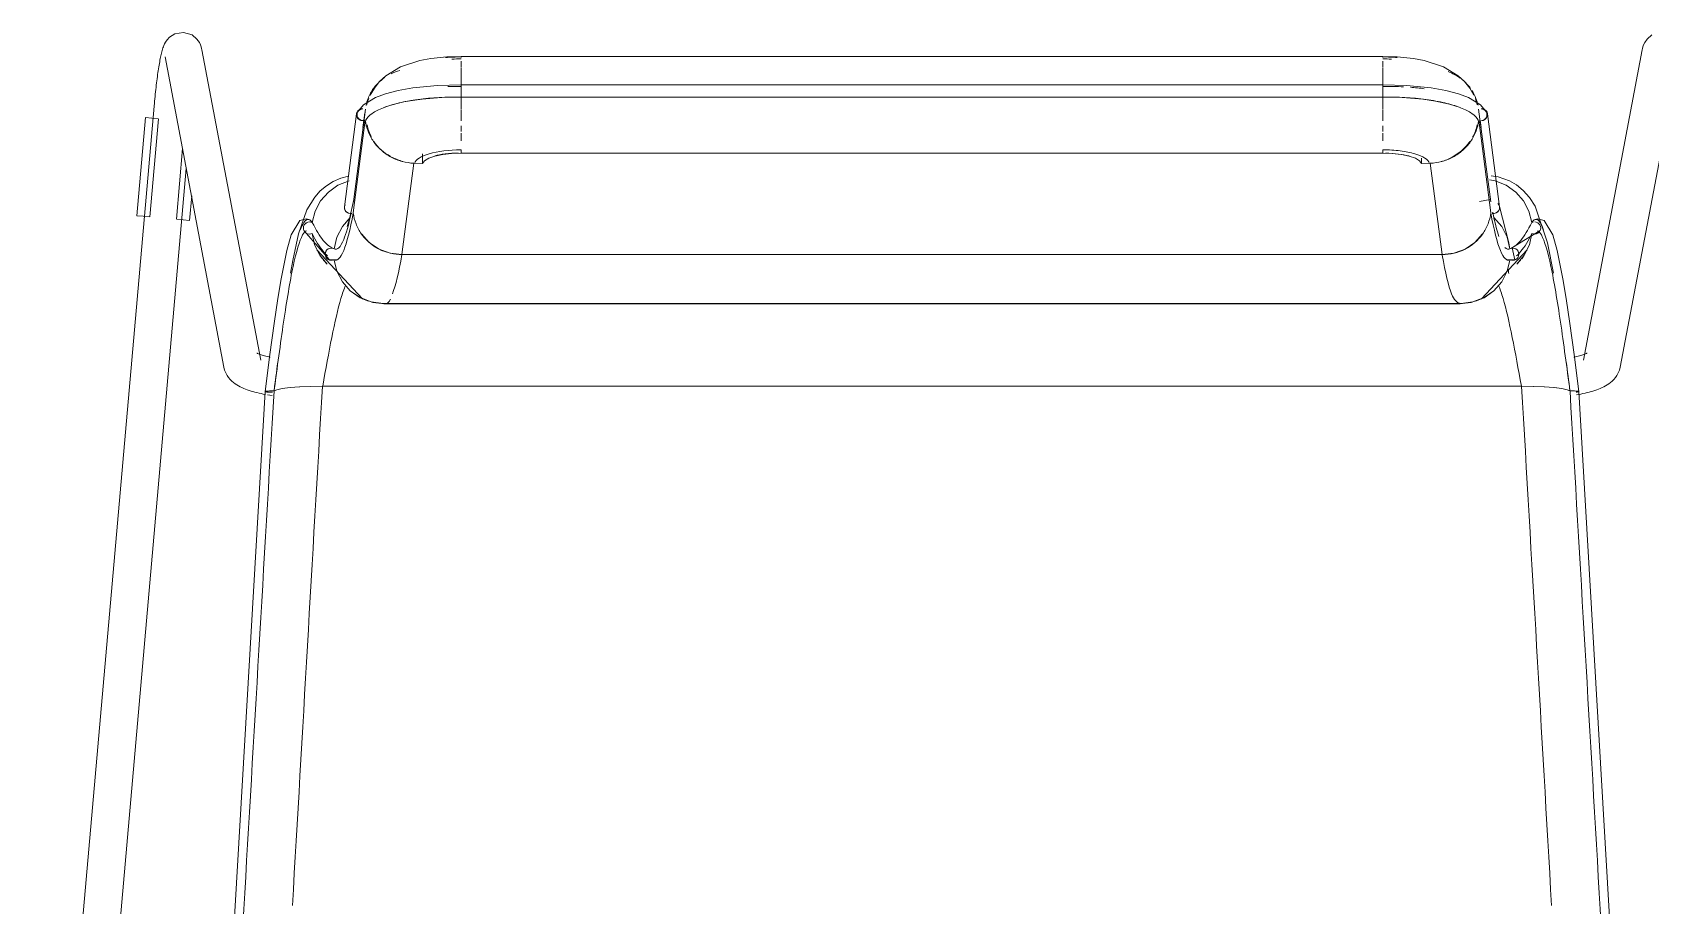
# Model space of a CAD drawing. Header units: millimetres. Extents: x 79795 to 317870, y -36033 to 97293.
# Drawn here: x 166807 to 167324, y 32333 to 32612 of the extents above; entities that cross this region are included whole.
import ezdxf

# ---------------------------------------------------------------- set-up
doc = ezdxf.new("R2010")
doc.units = ezdxf.units.MM
doc.header["$MEASUREMENT"] = 0
doc.layers.add('I-FURN', color=8, linetype='CONTINUOUS', lineweight=9)

msp = doc.modelspace()

# ---------------------------------------------------------------- linework, layer by layer
at = {"layer": 'I-FURN'}
for p, q in [((166848.95, 32608.2), (166848.78, 32607.77)), ((166849.16, 32608.68), (166848.95, 32608.2)), ((166849.47, 32609.24), (166849.16, 32608.68)), ((166849.95, 32609.94), (166849.47, 32609.24)), ((166850.8, 32610.85), (166849.95, 32609.94)), ((166852.45, 32611.89), (166850.8, 32610.85)), ((166855.22, 32612.37), (166852.45, 32611.89)), ((166857.97, 32611.54), (166855.22, 32612.37)), ((166857.97, 32611.54), (166859.54, 32610.22)), ((166859.54, 32610.22), (166860.29, 32609.13)), ((166860.29, 32609.13), (166860.67, 32608.33)), ((166860.67, 32608.33), (166860.88, 32607.71)), ((167322.2, 32608.33), (167321.99, 32607.71)), ((167322.58, 32609.13), (167322.2, 32608.33)), ((167323.33, 32610.22), (167322.58, 32609.13)), ((167324.9, 32611.54), (167323.33, 32610.22)), ((166847.61, 32602.94), (166847.51, 32602.41)), ((166847.7, 32603.46), (166847.61, 32602.94)), ((166847.79, 32603.95), (166847.7, 32603.46)), ((166847.89, 32604.43), (166847.79, 32603.95)), ((166847.99, 32604.89), (166847.89, 32604.43)), ((166848.09, 32605.33), (166847.99, 32604.89)), ((166848.19, 32605.76), (166848.09, 32605.33)), ((166848.29, 32606.18), (166848.19, 32605.76)), ((166848.4, 32606.58), (166848.29, 32606.18)), ((166848.51, 32606.97), (166848.4, 32606.58)), ((166848.64, 32607.37), (166848.51, 32606.97)), ((166848.78, 32607.77), (166848.64, 32607.37)), ((166849.31, 32604.55), (166868.13, 32505.25)), ((166860.88, 32607.71), (166861.02, 32607.2)), ((166861.02, 32607.2), (166861.1, 32606.78)), ((166879.92, 32507.49), (166861.1, 32606.78)), ((166924.63, 32601.32), (166930.78, 32603.34)), ((166930.78, 32603.34), (166934.28, 32603.99)), ((166934.28, 32603.99), (166939.49, 32604.51)), ((166939.49, 32604.51), (166944.01, 32604.59)), ((166944.01, 32604.59), (166944.01, 32604.42)), ((167238.86, 32604.59), (166944.01, 32604.59)), ((166944.01, 32604.29), (166944.01, 32604.58)), ((166944.01, 32601.35), (166944.01, 32603.1)), ((167243.38, 32604.51), (167238.86, 32604.59)), ((167238.86, 32604.42), (167238.86, 32604.59)), ((167238.86, 32604.58), (167238.86, 32604.29)), ((167238.86, 32603.1), (167238.86, 32601.35)), ((167248.59, 32603.99), (167243.38, 32604.51)), ((167252.09, 32603.34), (167248.59, 32603.99)), ((167258.24, 32601.32), (167252.09, 32603.34)), ((167321.77, 32606.78), (167302.95, 32507.49)), ((167314.74, 32505.25), (167333.56, 32604.55)), ((167321.86, 32607.2), (167321.77, 32606.78)), ((167321.99, 32607.71), (167321.86, 32607.2)), ((166846.87, 32598.2), (166846.79, 32597.54)), ((166846.96, 32598.85), (166846.87, 32598.2)), ((166847.05, 32599.48), (166846.96, 32598.85)), ((166847.14, 32600.1), (166847.05, 32599.48)), ((166847.23, 32600.71), (166847.14, 32600.1)), ((166847.33, 32601.29), (166847.23, 32600.71)), ((166847.42, 32601.86), (166847.33, 32601.29)), ((166847.51, 32602.41), (166847.42, 32601.86)), ((166917.94, 32596.62), (166919.92, 32598.45)), ((166919.92, 32598.45), (166924.63, 32601.32)), ((166944.01, 32598.49), (166944.01, 32601.07)), ((166944.01, 32598.34), (166944.01, 32595.31)), ((166944.01, 32595.31), (166944.01, 32598.33)), ((167238.86, 32601.07), (167238.86, 32598.49)), ((167238.86, 32595.31), (167238.86, 32598.34)), ((167238.86, 32598.33), (167238.86, 32595.31)), ((167262.95, 32598.45), (167258.24, 32601.32)), ((167264.93, 32596.62), (167262.95, 32598.45)), ((166846.21, 32592.59), (166846.13, 32591.85)), ((166846.29, 32593.32), (166846.21, 32592.59)), ((166846.37, 32594.05), (166846.29, 32593.32)), ((166846.45, 32594.77), (166846.37, 32594.05)), ((166846.53, 32595.47), (166846.45, 32594.77)), ((166846.61, 32596.17), (166846.53, 32595.47)), ((166846.7, 32596.86), (166846.61, 32596.17)), ((166846.79, 32597.54), (166846.7, 32596.86)), ((166914.94, 32592.28), (166916.27, 32594.55)), ((166916.27, 32594.55), (166917.94, 32596.62)), ((166916.64, 32591.47), (166919.8, 32592.66)), ((166919.8, 32592.66), (166923.85, 32593.74)), ((166923.85, 32593.74), (166928.56, 32594.61)), ((166928.56, 32594.61), (166936.45, 32595.41)), ((166936.45, 32595.41), (166944.01, 32595.56)), ((166944.01, 32595.56), (166944.01, 32595.49)), ((167238.86, 32595.56), (166944.01, 32595.56)), ((166944.01, 32591.6), (166944.01, 32595.56)), ((166944.01, 32595.49), (166944.01, 32595.29)), ((166944.01, 32595.29), (166944.01, 32594.98)), ((166944.01, 32594.98), (166944.01, 32594.59)), ((166944.01, 32594.59), (166944.01, 32594.14)), ((166944.01, 32594.14), (166944.01, 32593.65)), ((166944.01, 32593.65), (166944.01, 32593.15)), ((166944.01, 32593.15), (166944.01, 32592.68)), ((166944.01, 32592.68), (166944.01, 32592.26)), ((167246.42, 32595.41), (167238.86, 32595.56)), ((167238.86, 32595.49), (167238.86, 32595.56)), ((167238.86, 32595.56), (167238.86, 32591.7)), ((167238.86, 32595.29), (167238.86, 32595.49)), ((167238.86, 32594.98), (167238.86, 32595.29)), ((167238.86, 32594.59), (167238.86, 32594.98)), ((167238.86, 32594.14), (167238.86, 32594.59)), ((167238.86, 32593.65), (167238.86, 32594.14)), ((167238.86, 32593.15), (167238.86, 32593.65)), ((167238.86, 32592.68), (167238.86, 32593.15)), ((167238.86, 32592.26), (167238.86, 32592.68)), ((167254.31, 32594.61), (167246.42, 32595.41)), ((167259.02, 32593.74), (167254.31, 32594.61)), ((167263.07, 32592.66), (167259.02, 32593.74)), ((167266.23, 32591.47), (167263.07, 32592.66)), ((167266.6, 32594.55), (167264.93, 32596.62)), ((167267.93, 32592.28), (167266.6, 32594.55)), ((166845.83, 32588.7), (166806.89, 32145.37)), ((166845.85, 32588.85), (166845.83, 32588.7)), ((166845.91, 32589.61), (166845.85, 32588.85)), ((166845.99, 32590.36), (166845.91, 32589.61)), ((166846.06, 32591.1), (166845.99, 32590.36)), ((166846.13, 32591.85), (166846.06, 32591.1)), ((166909.55, 32558.15), (166913.4, 32587.84)), ((166910.91, 32586.78), (166912.81, 32589.17)), ((166912.81, 32589.17), (166916.64, 32591.47)), ((166919.85, 32588.52), (166919.34, 32588.33)), ((166922.68, 32589.4), (166919.85, 32588.52)), ((166926.17, 32590.2), (166922.68, 32589.4)), ((166931.61, 32591.03), (166926.17, 32590.2)), ((166937.6, 32591.51), (166931.61, 32591.03)), ((166944.01, 32591.59), (166937.6, 32591.51)), ((166944.01, 32592.26), (166944.01, 32591.93)), ((166944.01, 32591.93), (166944.01, 32591.7)), ((166944.01, 32591.7), (166944.01, 32591.6)), ((166944.01, 32591.62), (166944.01, 32587.81)), ((166944.01, 32587.81), (166944.01, 32591.62)), ((166944.01, 32591.59), (167238.86, 32591.59)), ((166944.01, 32584.06), (166944.01, 32587.62)), ((167238.86, 32591.93), (167238.86, 32592.26)), ((167238.86, 32591.7), (167238.86, 32591.93)), ((167238.86, 32587.81), (167238.86, 32591.62)), ((167238.86, 32591.62), (167238.86, 32587.81)), ((167245.09, 32591.52), (167238.86, 32591.59)), ((167238.86, 32587.62), (167238.86, 32584.06)), ((167251.65, 32590.98), (167245.09, 32591.52)), ((167255.66, 32590.39), (167251.65, 32590.98)), ((167260.1, 32589.42), (167255.66, 32590.39)), ((167263.53, 32588.33), (167260.1, 32589.42)), ((167270.06, 32589.17), (167266.23, 32591.47)), ((167269.47, 32587.84), (167273.32, 32558.15)), ((167271.96, 32586.78), (167270.06, 32589.17)), ((166840.26, 32553.68), (166843.02, 32585.09)), ((166843.02, 32585.09), (166845.06, 32584.91)), ((166844.49, 32553.31), (166847.25, 32584.72)), ((166845.06, 32584.91), (166847.13, 32584.73)), ((166906.7, 32556.51), (166910.56, 32586.29)), ((166909.53, 32554.6), (166913.37, 32584.3)), ((166912.63, 32581.88), (166913.24, 32586.65)), ((166944.01, 32580.59), (166944.01, 32582.43)), ((167238.86, 32582.43), (167238.86, 32580.59)), ((167273.34, 32554.6), (167269.5, 32584.3)), ((167270.25, 32581.87), (167269.93, 32584.31)), ((167272.31, 32586.29), (167276.17, 32556.51)), ((166944.01, 32577.6), (166944.01, 32580.07)), ((167238.86, 32580.07), (167238.86, 32577.6)), ((166854.92, 32575.17), (166852.94, 32552.56)), ((166931.66, 32573.44), (166931.66, 32570.44)), ((166932.29, 32571.3), (166933.65, 32572.09)), ((166933.65, 32572.09), (166935.63, 32572.76)), ((166935.63, 32572.76), (166938.12, 32573.27)), ((166938.12, 32573.27), (166940.97, 32573.58)), ((166940.97, 32573.58), (166944.01, 32573.69)), ((167238.86, 32573.75), (166944.01, 32573.75)), ((166944.01, 32573.69), (167238.86, 32573.69)), ((167238.86, 32573.69), (167241.9, 32573.58)), ((167241.9, 32573.58), (167244.75, 32573.27)), ((167244.75, 32573.27), (167247.24, 32572.76)), ((167247.24, 32572.76), (167249.22, 32572.09)), ((167249.22, 32572.09), (167250.58, 32571.3)), ((167251.22, 32570.44), (167251.22, 32572.1)), ((166818.84, 32144.32), (166856.13, 32568.83)), ((166925.08, 32541.23), (166928.94, 32570.5)), ((166928.94, 32570.5), (166931.66, 32570.44)), ((166931.66, 32570.44), (166932.29, 32571.3)), ((167250.58, 32571.3), (167251.22, 32570.44)), ((167251.22, 32570.44), (167253.93, 32570.5)), ((167253.93, 32570.5), (167257.79, 32541.23)), ((166898.97, 32561.61), (166897.23, 32559.65)), ((166900.94, 32563.3), (166898.97, 32561.61)), ((166903.14, 32564.67), (166900.94, 32563.3)), ((166904.64, 32563.44), (166901.56, 32561.27)), ((166905.51, 32565.7), (166903.14, 32564.67)), ((166908.16, 32564.85), (166904.64, 32563.44)), ((166908.01, 32566.36), (166905.51, 32565.7)), ((167272.97, 32565.21), (167274.71, 32564.84)), ((167274.71, 32564.85), (167272.97, 32565.21)), ((167275.7, 32566.18), (167273.44, 32566.48)), ((167278.23, 32563.44), (167274.71, 32564.85)), ((167279.31, 32564.89), (167275.7, 32566.18)), ((167281.31, 32561.27), (167278.23, 32563.44)), ((167281.58, 32563.55), (167279.31, 32564.89)), ((167283.74, 32561.77), (167281.58, 32563.55)), ((167285.74, 32559.52), (167283.74, 32561.77)), ((166857.17, 32552.19), (166857.86, 32560.09)), ((166897.23, 32559.65), (166894.72, 32555.54)), ((166899.08, 32558.44), (166897.34, 32555.12)), ((166901.56, 32561.27), (166899.08, 32558.44)), ((166906.75, 32556.74), (166906.69, 32556.28)), ((166906.94, 32557.19), (166906.75, 32556.74)), ((166908.3, 32552.64), (166909.68, 32558.93)), ((167273.19, 32558.93), (167269.7, 32558.24)), ((167275.93, 32557.19), (167275.64, 32557.57)), ((167276.12, 32556.74), (167275.93, 32557.19)), ((167276.18, 32556.28), (167276.12, 32556.74)), ((167276.15, 32556.59), (167279.12, 32544.97)), ((167283.79, 32558.44), (167281.31, 32561.27)), ((167285.53, 32555.12), (167283.79, 32558.44)), ((167287.55, 32556.7), (167285.74, 32559.52)), ((167291.54, 32544.98), (167287.55, 32556.7)), ((166842.3, 32553.5), (166840.26, 32553.68)), ((166844.37, 32553.32), (166842.3, 32553.5)), ((166855.13, 32552.37), (166853.06, 32552.55)), ((166857.17, 32552.19), (166855.13, 32552.37)), ((166889.65, 32547.54), (166892.43, 32552.18)), ((166894.72, 32555.54), (166892.05, 32547.91)), ((166892.43, 32552.18), (166894.61, 32552.71)), ((166894.13, 32551.12), (166894.52, 32551.43)), ((166894.51, 32551.43), (166894.13, 32551.13)), ((166894.97, 32551.63), (166894.51, 32551.43)), ((166894.52, 32551.43), (166894.97, 32551.62)), ((166894.61, 32552.71), (166895.53, 32552.42)), ((166894.97, 32551.62), (166895.46, 32551.7)), ((166895.46, 32551.7), (166894.97, 32551.63)), ((166895.46, 32551.7), (166895.96, 32551.66)), ((166895.96, 32551.66), (166895.46, 32551.7)), ((166895.96, 32551.66), (166896.43, 32551.49)), ((166896.43, 32551.49), (166895.96, 32551.66)), ((166897.34, 32555.12), (166896.43, 32551.49)), ((166908.55, 32553.11), (166906.04, 32550.23)), ((166906.69, 32556.28), (166906.75, 32555.81)), ((166906.75, 32555.81), (166906.94, 32555.37)), ((166906.94, 32555.37), (166907.24, 32554.98)), ((166907.24, 32554.98), (166907.62, 32554.68)), ((166907.54, 32550.2), (166908.3, 32552.64)), ((166907.62, 32554.68), (166908.07, 32554.49)), ((166908.07, 32554.49), (166908.56, 32554.41)), ((166908.56, 32554.41), (166909.06, 32554.45)), ((167273.81, 32554.45), (167274.31, 32554.41)), ((167274.31, 32554.41), (167274.8, 32554.49)), ((167276.83, 32550.23), (167274.33, 32553.11)), ((167274.8, 32554.49), (167275.25, 32554.68)), ((167275.25, 32554.68), (167275.63, 32554.98)), ((167275.63, 32554.98), (167275.93, 32555.37)), ((167275.93, 32555.37), (167276.12, 32555.81)), ((167276.12, 32555.81), (167276.18, 32556.28)), ((167286.44, 32551.49), (167285.53, 32555.12)), ((167286.44, 32551.49), (167286.91, 32551.66)), ((167286.91, 32551.66), (167286.44, 32551.49)), ((167288.26, 32552.71), (167287.34, 32552.42)), ((167287.41, 32551.7), (167287.9, 32551.62)), ((167287.9, 32551.63), (167287.41, 32551.7)), ((167288.36, 32551.43), (167287.9, 32551.63)), ((167287.9, 32551.62), (167288.35, 32551.43)), ((167290.45, 32552.18), (167288.26, 32552.71)), ((167288.35, 32551.43), (167288.74, 32551.12)), ((167288.74, 32551.13), (167288.36, 32551.43)), ((167293.22, 32547.54), (167290.45, 32552.18)), ((166888.25, 32542.55), (166889.65, 32547.54)), ((166892.05, 32547.91), (166890.16, 32539.39)), ((166893.56, 32549.79), (166893.63, 32550.28)), ((166893.63, 32550.28), (166893.56, 32549.79)), ((166893.62, 32549.31), (166893.56, 32549.79)), ((166893.56, 32549.79), (166893.62, 32549.3)), ((166893.8, 32548.85), (166893.62, 32549.31)), ((166893.62, 32549.3), (166893.8, 32548.84)), ((166893.63, 32550.28), (166893.83, 32550.73)), ((166893.83, 32550.73), (166893.63, 32550.28)), ((166893.76, 32548.94), (166901.88, 32539.52)), ((166893.91, 32548.66), (166893.78, 32548.88)), ((166894.09, 32548.44), (166893.8, 32548.85)), ((166893.8, 32548.84), (166894.09, 32548.44)), ((166894.13, 32551.13), (166893.83, 32550.73)), ((166893.83, 32550.73), (166894.13, 32551.12)), ((166894.47, 32548.13), (166894.09, 32548.44)), ((166894.09, 32548.44), (166894.47, 32548.12)), ((166894.92, 32547.92), (166894.47, 32548.13)), ((166894.47, 32548.12), (166894.92, 32547.92)), ((166895.41, 32547.83), (166894.92, 32547.92)), ((166894.92, 32547.92), (166895.41, 32547.83)), ((166895.91, 32547.86), (166895.41, 32547.83)), ((166895.41, 32547.83), (166895.91, 32547.86)), ((166896.38, 32548.01), (166895.91, 32547.86)), ((166895.91, 32547.86), (166896.38, 32548.01)), ((166897.17, 32544.4), (166896.38, 32548.01)), ((166896.38, 32548.01), (166897.16, 32544.39)), ((166904.28, 32546.84), (166903.39, 32543.13)), ((166906.04, 32550.23), (166904.28, 32546.84)), ((166912.16, 32547.84), (166914.65, 32545.1)), ((167268.22, 32545.1), (167270.71, 32547.84)), ((167278.59, 32546.84), (167276.83, 32550.23)), ((167279.48, 32543.13), (167278.59, 32546.84)), ((167289.11, 32548.94), (167279.73, 32543.23)), ((167286.49, 32548.01), (167285.7, 32544.4)), ((167285.71, 32544.39), (167286.49, 32548.01)), ((167286.96, 32547.86), (167286.49, 32548.01)), ((167286.49, 32548.01), (167286.96, 32547.86)), ((167287.46, 32547.83), (167286.96, 32547.86)), ((167286.96, 32547.86), (167287.46, 32547.83)), ((167287.95, 32547.92), (167287.46, 32547.83)), ((167287.46, 32547.83), (167287.95, 32547.92)), ((167288.4, 32548.13), (167287.95, 32547.92)), ((167287.95, 32547.92), (167288.4, 32548.12)), ((167288.78, 32548.44), (167288.4, 32548.13)), ((167288.4, 32548.12), (167288.78, 32548.44)), ((167289.05, 32550.73), (167288.74, 32551.13)), ((167288.74, 32551.12), (167289.04, 32550.73)), ((167289.07, 32548.85), (167288.78, 32548.44)), ((167288.78, 32548.44), (167289.07, 32548.84)), ((167289.04, 32550.73), (167289.24, 32550.28)), ((167289.24, 32550.28), (167289.05, 32550.73)), ((167289.25, 32549.31), (167289.07, 32548.85)), ((167289.07, 32548.84), (167289.25, 32549.3)), ((167289.24, 32550.28), (167289.31, 32549.79)), ((167289.31, 32549.79), (167289.24, 32550.28)), ((167289.31, 32549.79), (167289.25, 32549.31)), ((167289.25, 32549.3), (167289.31, 32549.79)), ((167294.62, 32542.55), (167293.22, 32547.54)), ((166886.45, 32533.53), (166888.25, 32542.55)), ((166897.16, 32544.39), (166898.81, 32541.07)), ((166898.82, 32541.07), (166897.17, 32544.4)), ((166897.87, 32542.74), (166912.47, 32527.05)), ((166898.81, 32541.07), (166899.63, 32539.93)), ((166901.21, 32538.23), (166898.82, 32541.07)), ((166900.55, 32541.37), (166900.62, 32541.86)), ((166900.62, 32541.86), (166900.55, 32541.37)), ((166900.62, 32540.88), (166900.55, 32541.37)), ((166900.55, 32541.37), (166900.62, 32540.88)), ((166900.62, 32541.86), (166900.81, 32542.32)), ((166900.8, 32542.32), (166900.62, 32541.86)), ((166900.81, 32540.42), (166900.62, 32540.88)), ((166900.62, 32540.88), (166900.8, 32540.42)), ((166901.1, 32542.73), (166900.8, 32542.32)), ((166900.81, 32542.32), (166901.1, 32542.73)), ((166901.1, 32542.73), (166901.48, 32543.04)), ((166901.48, 32543.04), (166901.1, 32542.73)), ((166901.48, 32543.04), (166901.94, 32543.24)), ((166901.93, 32543.24), (166901.48, 32543.04)), ((166902.42, 32543.33), (166901.93, 32543.24)), ((166901.94, 32543.24), (166902.43, 32543.32)), ((166902.92, 32543.29), (166902.42, 32543.33)), ((166902.43, 32543.32), (166902.92, 32543.28)), ((166902.71, 32543.41), (166903.15, 32543.23)), ((166903.39, 32543.13), (166902.92, 32543.29)), ((166902.92, 32543.28), (166903.39, 32543.12)), ((166914.65, 32545.1), (166917.76, 32543.02)), ((166917.76, 32543.02), (166921.31, 32541.7)), ((166921.45, 32541.67), (166925.08, 32541.23)), ((167257.79, 32541.23), (166925.08, 32541.23)), ((166925.08, 32541.23), (167257.79, 32541.23)), ((167257.79, 32541.23), (167261.56, 32541.7)), ((167261.56, 32541.7), (167265.11, 32543.02)), ((167265.11, 32543.02), (167268.22, 32545.1)), ((167285, 32542.74), (167270.4, 32527.05)), ((167279.12, 32544.97), (167279.45, 32543.11)), ((167279.95, 32543.29), (167279.48, 32543.13)), ((167279.48, 32543.12), (167279.95, 32543.28)), ((167280.45, 32543.33), (167279.95, 32543.29)), ((167279.95, 32543.28), (167280.44, 32543.32)), ((167280.99, 32539.52), (167280.16, 32543.41)), ((167280.44, 32543.32), (167280.93, 32543.24)), ((167280.94, 32543.24), (167280.45, 32543.33)), ((167280.93, 32543.24), (167281.39, 32543.04)), ((167281.39, 32543.04), (167280.94, 32543.24)), ((167281.39, 32543.04), (167281.77, 32542.73)), ((167281.77, 32542.73), (167281.39, 32543.04)), ((167284.05, 32541.07), (167281.66, 32538.23)), ((167281.77, 32542.73), (167282.06, 32542.32)), ((167282.07, 32542.32), (167281.77, 32542.73)), ((167282.06, 32542.32), (167282.25, 32541.86)), ((167282.25, 32540.88), (167282.06, 32540.42)), ((167282.25, 32541.86), (167282.07, 32542.32)), ((167282.07, 32540.42), (167282.25, 32540.88)), ((167282.25, 32541.86), (167282.32, 32541.37)), ((167282.32, 32541.37), (167282.25, 32541.86)), ((167282.32, 32541.37), (167282.25, 32540.88)), ((167282.25, 32540.88), (167282.32, 32541.37)), ((167283.24, 32539.93), (167284.07, 32541.07)), ((167285.7, 32544.4), (167284.05, 32541.07)), ((167284.07, 32541.07), (167285.71, 32544.39)), ((167293.44, 32535.32), (167291.54, 32544.98)), ((167296.42, 32533.53), (167294.62, 32542.55)), ((166890.16, 32539.39), (166889.43, 32535.32)), ((166900.03, 32539.45), (166901.21, 32538.23)), ((166900.8, 32540.42), (166901.1, 32540.02)), ((166901.1, 32540.02), (166900.81, 32540.42)), ((166901.48, 32539.7), (166901.1, 32540.02)), ((166901.1, 32540.02), (166901.48, 32539.7)), ((166901.94, 32539.5), (166901.48, 32539.7)), ((166901.48, 32539.7), (166901.93, 32539.5)), ((166901.58, 32539.65), (166904.46, 32539.6)), ((166901.93, 32539.5), (166902.42, 32539.42)), ((166902.43, 32539.42), (166901.94, 32539.5)), ((166902.42, 32539.42), (166902.92, 32539.46)), ((166902.92, 32539.46), (166902.43, 32539.42)), ((166903.39, 32539.62), (166902.92, 32539.46)), ((166902.92, 32539.46), (166903.39, 32539.62)), ((166903.41, 32539.47), (166904.28, 32535.9)), ((166904.28, 32535.9), (166906.04, 32532.51)), ((166906.04, 32532.52), (166904.29, 32535.9)), ((167278.58, 32535.9), (167276.83, 32532.52)), ((167276.83, 32532.51), (167278.59, 32535.9)), ((167281.29, 32539.65), (167278.41, 32539.6)), ((167278.59, 32535.9), (167279.46, 32539.47)), ((167279.95, 32539.46), (167279.48, 32539.62)), ((167279.48, 32539.62), (167279.95, 32539.46)), ((167280.44, 32539.42), (167279.95, 32539.46)), ((167279.95, 32539.46), (167280.45, 32539.42)), ((167280.93, 32539.5), (167280.44, 32539.42)), ((167280.45, 32539.42), (167280.94, 32539.5)), ((167281.39, 32539.7), (167280.93, 32539.5)), ((167280.94, 32539.5), (167281.39, 32539.7)), ((167281.77, 32540.02), (167281.39, 32539.7)), ((167281.39, 32539.7), (167281.77, 32540.02)), ((167281.66, 32538.23), (167282.84, 32539.45)), ((167282.06, 32540.42), (167281.77, 32540.02)), ((167281.77, 32540.02), (167282.07, 32540.42)), ((166885.41, 32527.21), (166886.45, 32533.53)), ((166908.55, 32529.64), (166906.04, 32532.52)), ((166906.04, 32532.51), (166908.54, 32529.63)), ((167276.83, 32532.52), (167274.32, 32529.64)), ((167274.33, 32529.63), (167276.83, 32532.51)), ((167297.46, 32527.21), (167296.42, 32533.53)), ((166884.23, 32519.19), (166885.41, 32527.21)), ((166908.54, 32529.63), (166911.68, 32527.46)), ((166911.68, 32527.47), (166908.55, 32529.64)), ((166911.37, 32527.64), (166915.83, 32525.92)), ((166915.25, 32526.11), (166911.68, 32527.47)), ((166911.68, 32527.46), (166915.25, 32526.1)), ((166912.47, 32527.05), (166914.39, 32526.34)), ((166919.04, 32525.63), (166915.25, 32526.11)), ((166915.25, 32526.1), (166919.04, 32525.63)), ((166915.83, 32525.92), (166919.58, 32525.48)), ((167263.83, 32525.63), (166919.04, 32525.63)), ((166919.04, 32525.63), (167263.83, 32525.63)), ((166919.58, 32525.47), (167224.38, 32525.47)), ((167224.38, 32525.47), (167263.29, 32525.47)), ((167267.04, 32525.92), (167263.29, 32525.48)), ((167267.62, 32526.11), (167263.83, 32525.63)), ((167263.83, 32525.63), (167267.62, 32526.1)), ((167271.5, 32527.64), (167267.04, 32525.92)), ((167271.19, 32527.47), (167267.62, 32526.11)), ((167267.62, 32526.1), (167271.19, 32527.46)), ((167270.4, 32527.05), (167268.48, 32526.34)), ((167274.32, 32529.64), (167271.19, 32527.47)), ((167271.19, 32527.46), (167274.33, 32529.63)), ((167298.64, 32519.19), (167297.46, 32527.21)), ((166882.87, 32509.26), (166884.23, 32519.19)), ((167300, 32509.26), (167298.64, 32519.19)), ((166868.13, 32505.25), (166868.38, 32504.27)), ((166878.7, 32509.72), (166878.72, 32509.7)), ((166878.72, 32509.7), (166878.8, 32509.66)), ((166878.8, 32509.66), (166878.88, 32509.61)), ((166878.88, 32509.61), (166879.03, 32509.54)), ((166879.03, 32509.54), (166879.23, 32509.45)), ((166879.23, 32509.45), (166879.46, 32509.36)), ((166879.46, 32509.36), (166879.73, 32509.25)), ((166879.73, 32509.25), (166880.03, 32509.15)), ((166880.03, 32509.15), (166880.37, 32509.04)), ((166880.37, 32509.04), (166880.73, 32508.93)), ((166880.73, 32508.93), (166881.13, 32508.82)), ((166881.13, 32508.82), (166881.55, 32508.72)), ((166881.32, 32497.41), (166882.87, 32509.26)), ((166881.55, 32508.72), (166882, 32508.61)), ((166882, 32508.61), (166882.47, 32508.51)), ((166882.47, 32508.51), (166882.96, 32508.42)), ((167300.4, 32508.51), (167299.91, 32508.42)), ((167301.55, 32497.41), (167300, 32509.26)), ((167300.87, 32508.61), (167300.4, 32508.51)), ((167301.32, 32508.72), (167300.87, 32508.61)), ((167301.74, 32508.82), (167301.32, 32508.72)), ((167302.14, 32508.93), (167301.74, 32508.82)), ((167302.5, 32509.04), (167302.14, 32508.93)), ((167302.84, 32509.15), (167302.5, 32509.04)), ((167303.14, 32509.25), (167302.84, 32509.15)), ((167303.41, 32509.36), (167303.14, 32509.25)), ((167303.64, 32509.45), (167303.41, 32509.36)), ((167303.84, 32509.54), (167303.64, 32509.45)), ((167303.99, 32509.61), (167303.84, 32509.54)), ((167304.08, 32509.66), (167303.99, 32509.61)), ((167304.15, 32509.7), (167304.08, 32509.66)), ((167304.17, 32509.72), (167304.15, 32509.7)), ((167314.74, 32505.25), (167314.49, 32504.27)), ((166868.38, 32504.27), (166868.75, 32503.37)), ((166868.75, 32503.37), (166869.19, 32502.58)), ((166869.19, 32502.58), (166869.67, 32501.89)), ((166869.67, 32501.89), (166870.18, 32501.3)), ((166870.18, 32501.3), (166870.7, 32500.78)), ((166870.7, 32500.78), (166871.23, 32500.33)), ((166871.23, 32500.33), (166871.76, 32499.92)), ((166871.76, 32499.92), (166872.3, 32499.57)), ((166872.3, 32499.57), (166872.84, 32499.24)), ((167310.57, 32499.57), (167310.03, 32499.24)), ((167311.11, 32499.92), (167310.57, 32499.57)), ((167311.64, 32500.33), (167311.11, 32499.92)), ((167312.17, 32500.78), (167311.64, 32500.33)), ((167312.69, 32501.3), (167312.17, 32500.78)), ((167313.2, 32501.89), (167312.69, 32501.3)), ((167313.68, 32502.58), (167313.2, 32501.89)), ((167314.12, 32503.37), (167313.68, 32502.58)), ((167314.49, 32504.27), (167314.12, 32503.37)), ((166881.32, 32497.41), (166862.03, 32165.5)), ((166872.84, 32499.24), (166873.37, 32498.95)), ((166873.37, 32498.95), (166873.93, 32498.68)), ((166873.93, 32498.68), (166874.49, 32498.43)), ((166874.49, 32498.43), (166875.06, 32498.19)), ((166875.06, 32498.19), (166875.64, 32497.97)), ((166875.64, 32497.97), (166876.23, 32497.77)), ((166876.23, 32497.77), (166876.84, 32497.57)), ((166876.84, 32497.57), (166877.45, 32497.39)), ((166877.45, 32497.39), (166878.08, 32497.22)), ((166878.08, 32497.22), (166878.73, 32497.06)), ((166878.73, 32497.06), (166879.38, 32496.9)), ((166879.38, 32496.9), (166880.05, 32496.76)), ((166880.05, 32496.76), (166880.73, 32496.63)), ((166880.73, 32496.63), (166881.42, 32496.5)), ((166881.39, 32497.46), (166881.32, 32497.41)), ((166881.32, 32497.41), (166881.39, 32497.46)), ((166881.32, 32497.41), (166881.38, 32497.36)), ((166881.38, 32497.36), (166881.32, 32497.41)), ((166881.38, 32497.36), (166881.57, 32497.3)), ((166881.56, 32497.3), (166881.38, 32497.36)), ((166881.59, 32497.51), (166881.39, 32497.46)), ((166881.39, 32497.46), (166881.58, 32497.51)), ((166881.85, 32497.26), (166881.56, 32497.3)), ((166881.57, 32497.3), (166881.86, 32497.26)), ((166881.58, 32497.51), (166881.88, 32497.56)), ((166881.88, 32497.56), (166881.59, 32497.51)), ((166882.23, 32497.23), (166881.85, 32497.26)), ((166881.86, 32497.26), (166882.24, 32497.23)), ((166882.27, 32497.59), (166881.88, 32497.56)), ((166881.88, 32497.56), (166882.27, 32497.59)), ((166882.13, 32496.38), (166882.84, 32496.28)), ((166882.68, 32497.2), (166882.23, 32497.23)), ((166882.24, 32497.23), (166882.69, 32497.2)), ((166882.72, 32497.61), (166882.27, 32497.59)), ((166882.27, 32497.59), (166882.72, 32497.61)), ((166883.18, 32497.19), (166882.68, 32497.2)), ((166882.69, 32497.2), (166883.18, 32497.19)), ((166883.22, 32497.62), (166882.72, 32497.61)), ((166882.72, 32497.61), (166883.21, 32497.62)), ((166882.84, 32496.28), (166883.57, 32496.18)), ((166883.18, 32497.19), (166883.68, 32497.2)), ((166883.67, 32497.2), (166883.18, 32497.19)), ((166883.21, 32497.62), (166883.71, 32497.61)), ((166883.72, 32497.61), (166883.22, 32497.62)), ((166883.71, 32497.61), (166884.18, 32497.6)), ((166884.19, 32497.6), (166883.72, 32497.61)), ((166884.18, 32497.6), (166885.09, 32498)), ((166885.09, 32498), (166884.19, 32497.6)), ((166886.83, 32498.36), (166885.09, 32498)), ((166885.09, 32498), (166886.83, 32498.36)), ((166889.33, 32498.68), (166886.83, 32498.36)), ((166886.83, 32498.36), (166889.3, 32498.67)), ((166892.43, 32498.91), (166889.33, 32498.68)), ((166889.33, 32498.68), (166892.38, 32498.91)), ((166895.97, 32499.07), (166892.43, 32498.91)), ((166892.43, 32498.91), (166895.9, 32499.07)), ((166899.74, 32499.13), (166895.97, 32499.07)), ((166895.97, 32499.07), (166899.66, 32499.13)), ((167283.13, 32499.13), (166899.74, 32499.13)), ((166899.74, 32499.13), (167283.13, 32499.13)), ((167286.9, 32499.07), (167283.13, 32499.13)), ((167283.21, 32499.13), (167286.9, 32499.07)), ((167290.44, 32498.91), (167286.9, 32499.07)), ((167286.97, 32499.07), (167290.44, 32498.91)), ((167293.54, 32498.68), (167290.44, 32498.91)), ((167290.49, 32498.91), (167293.54, 32498.68)), ((167296.04, 32498.36), (167293.54, 32498.68)), ((167293.57, 32498.67), (167296.05, 32498.36)), ((167297.78, 32498), (167296.04, 32498.36)), ((167296.05, 32498.36), (167297.78, 32498)), ((167298.68, 32497.6), (167297.78, 32498)), ((167297.78, 32498), (167298.69, 32497.6)), ((167299.16, 32497.61), (167298.68, 32497.6)), ((167298.69, 32497.6), (167299.16, 32497.61)), ((167299.65, 32497.62), (167299.16, 32497.61)), ((167299.16, 32497.61), (167299.66, 32497.62)), ((167300.15, 32497.61), (167299.65, 32497.62)), ((167299.66, 32497.62), (167300.15, 32497.61)), ((167300.6, 32497.59), (167300.15, 32497.61)), ((167300.15, 32497.61), (167300.6, 32497.59)), ((167300.99, 32497.56), (167300.6, 32497.59)), ((167300.6, 32497.59), (167300.99, 32497.56)), ((167300.63, 32497.23), (167301.01, 32497.26)), ((167301.02, 32497.26), (167300.64, 32497.23)), ((167301.45, 32496.5), (167300.74, 32496.38)), ((167301.28, 32497.51), (167300.99, 32497.56)), ((167300.99, 32497.56), (167301.29, 32497.51)), ((167301.01, 32497.26), (167301.3, 32497.3)), ((167301.31, 32497.3), (167301.02, 32497.26)), ((167302.14, 32496.63), (167301.45, 32496.5)), ((167301.49, 32497.36), (167301.55, 32497.41)), ((167301.55, 32497.41), (167301.49, 32497.36)), ((167301.55, 32497.41), (167320.84, 32165.5)), ((167302.82, 32496.76), (167302.14, 32496.63)), ((167303.49, 32496.9), (167302.82, 32496.76)), ((167304.15, 32497.06), (167303.49, 32496.9)), ((167304.79, 32497.22), (167304.15, 32497.06)), ((167305.42, 32497.39), (167304.79, 32497.22)), ((167306.04, 32497.57), (167305.42, 32497.39)), ((167306.64, 32497.77), (167306.04, 32497.57)), ((167307.23, 32497.97), (167306.64, 32497.77)), ((167307.81, 32498.19), (167307.23, 32497.97)), ((167308.38, 32498.43), (167307.81, 32498.19)), ((167308.94, 32498.68), (167308.38, 32498.43)), ((167309.5, 32498.95), (167308.94, 32498.68)), ((167310.03, 32499.24), (167309.5, 32498.95))]:
    msp.add_line(p, q, dxfattribs=at)
for centre, major_axis, ratio, start_param, end_param in [((166944.01, 32600.32), (-12.4, 0), 0.287441, 4.712389, 4.950404), ((167238.86, 32600.32), (-12.4, 0), 0.287441, 4.492176, 4.712389), ((166944.01, 32588.84), (0, -15.75), 0.000004, 5.8107, 5.99294), ((167238.86, 32588.84), (0, -15.75), 0.000004, 0.290246, 0.472486), ((166908.65, 32556.28), (-1.96, 0), 0.955139, 5.775592, 8.064923), ((167274.22, 32556.28), (-1.96, 0), 0.955139, 1.359855, 3.903556), ((166925.21, 32556.29), (-15.78, 0), 0.955139, 0.112537, 0.354036), ((167257.66, 32556.29), (-15.78, 0), 0.955139, 2.787556, 3.029056), ((166925.21, 32556.29), (-15.78, 0), 0.955139, 0.354206, 0.595753), ((166925.21, 32556.29), (-15.78, 0), 0.955139, 0.595876, 1.320884), ((167257.66, 32556.29), (-15.78, 0), 0.955139, 1.579038, 2.545717), ((167257.66, 32556.29), (-15.78, 0), 0.955139, 2.545839, 2.787386), ((166925.21, 32556.29), (-15.78, 0), 0.955139, 1.330007, 1.562553)]:
    msp.add_ellipse(centre, major_axis=major_axis, ratio=ratio, start_param=start_param, end_param=end_param, dxfattribs=at)
for points in [[(166939.04, 32604.28), (166940.62, 32604.43), (166942.3, 32604.51), (166944.01, 32604.5)], [(167238.86, 32604.5), (167240.44, 32604.51), (167241.94, 32604.43), (167243.37, 32604.29)], [(166924.41, 32600.15), (166923.45, 32599.89), (166922.52, 32599.54), (166921.62, 32599.11)], [(166939.75, 32595.01), (166941.16, 32595.04), (166942.58, 32595.05), (166944.01, 32595.02)], [(167238.86, 32595.02), (167241.08, 32595.06), (167243.28, 32595.03), (167245.46, 32594.92)], [(167247.67, 32594.78), (167249.15, 32594.67), (167250.6, 32594.52), (167252.01, 32594.34)], [(167266.87, 32594.41), (167266.16, 32595.41), (167265.32, 32596.32), (167264.36, 32597.1)], [(166913.58, 32584.29), (166913.93, 32585.02), (166915.24, 32586.43), (166918.94, 32588.32), (166924.01, 32589.85), (166930.15, 32590.96), (166937.01, 32591.59), (166941.66, 32591.67), (166944.01, 32591.62)], [(166913.86, 32589.26), (166914.02, 32589.91), (166914.21, 32590.56), (166914.46, 32591.19)], [(167263.7, 32588.26), (167265.16, 32587.69), (167267.63, 32586.43), (167268.94, 32585.02), (167269.29, 32584.29)], [(167268.41, 32591.18), (167268.66, 32590.53), (167268.83, 32589.85), (167268.97, 32589.17)], [(166913.11, 32584.15), (166913.03, 32584.13), (166912.86, 32584.11), (166912.7, 32584.12), (166912.62, 32584.12)], [(166913.37, 32584.3), (166913.52, 32583.06), (166914.1, 32580.69), (166915.87, 32577.35), (166918.4, 32574.51), (166921.54, 32572.32), (166925.14, 32570.9), (166927.65, 32570.54), (166928.94, 32570.5)], [(166915.36, 32578.79), (166914.66, 32580.05), (166914.26, 32581.41), (166913.92, 32582.8)], [(167253.93, 32570.5), (167255.22, 32570.54), (167257.73, 32570.9), (167261.33, 32572.32), (167264.47, 32574.51), (167267, 32577.35), (167268.77, 32580.69), (167269.35, 32583.06), (167269.5, 32584.3)], [(167269.03, 32582.79), (167268.72, 32581.4), (167268.22, 32580.03), (167267.52, 32578.78)], [(166921.42, 32572.68), (166919.35, 32573.87), (166917.29, 32575.42), (166916.21, 32577.42)], [(166925.41, 32571.06), (166924.17, 32571.38), (166923.02, 32571.87), (166921.85, 32572.45)], [(166929.19, 32570.51), (166929.44, 32571.63), (166932.82, 32573.79), (166940.22, 32574.76), (166944.01, 32574.82)], [(166943.17, 32573.74), (166940.39, 32573.69), (166937.25, 32573.41), (166935.63, 32572.8)], [(167238.86, 32574.82), (167240.76, 32574.79), (167244.49, 32574.53), (167249.29, 32573.57), (167252.61, 32572.17), (167253.56, 32571.07), (167253.68, 32570.52)], [(167247.24, 32572.8), (167245.18, 32573.35), (167242.47, 32573.63), (167239.7, 32573.73)], [(166909.53, 32554.6), (166908.51, 32549.1), (166906.46, 32541.04), (166904.42, 32539.07), (166903.39, 32539.62)], [(167273.34, 32554.6), (167274.36, 32549.1), (167276.41, 32541.04), (167278.45, 32539.07), (167279.48, 32539.62)], [(167273.97, 32554.81), (167274.62, 32551.69), (167275.28, 32548.77), (167275.94, 32547.05)], [(166922.06, 32528.69), (166923.07, 32531.3), (166924.07, 32535.5), (166925.08, 32541.23)], [(167277.84, 32543.54), (167278.39, 32542.97), (167278.93, 32542.83), (167279.48, 32543.12)], [(167278.92, 32536.56), (167278.98, 32536.09), (167279.03, 32535.63), (167279.09, 32535.15)], [(166919.04, 32525.63), (166919.22, 32525.53), (166919.4, 32525.48), (166919.58, 32525.48)], [(166919.58, 32525.48), (166920.2, 32525.47), (166920.83, 32525.69), (166921.45, 32527.01)], [(167263.29, 32525.48), (167263.47, 32525.48), (167263.65, 32525.53), (167263.83, 32525.63)], [(166885.36, 32506.77), (166884.97, 32503.74), (166884.59, 32500.67), (166884.2, 32497.61)], [(167297.48, 32506.96), (167297.88, 32503.87), (167298.27, 32500.73), (167298.67, 32497.61)], [(166864.86, 32165.6), (166868.08, 32221), (166874.52, 32331.77), (166880.96, 32442.36), (166884.18, 32497.6)], [(166890.07, 32332.88), (166893.27, 32388.35), (166896.46, 32443.77), (166899.66, 32499.13)], [(167283.21, 32499.13), (167286.41, 32443.77), (167289.6, 32388.35), (167292.8, 32332.88)], [(167318.01, 32165.6), (167314.79, 32221), (167308.35, 32331.77), (167301.91, 32442.36), (167298.69, 32497.6)]]:
    msp.add_open_spline(points, degree=3, dxfattribs=at)
for points, knots in [([(166919.66, 32597.97), (166919.26, 32597.7), (166917.88, 32596.66), (166915.88, 32594.49), (166914.27, 32591.65), (166913.8, 32589.71), (166913.64, 32588.94)], [0.434972, 0.434972, 0.434972, 0.434972, 0.5, 0.6666667, 0.8333333, 0.9407177, 0.9407177, 0.9407177, 0.9407177]), ([(167263.57, 32597.72), (167262.84, 32598.25), (167261.59, 32598.97), (167260.25, 32599.6), (167259.74, 32599.8)], [0.5455526, 0.5455526, 0.5455526, 0.5455526, 0.6666667, 0.739481, 0.739481, 0.739481, 0.739481]), ([(167269.26, 32589.05), (167269.1, 32589.79), (167268.62, 32591.42), (167267.83, 32592.95), (167267.31, 32593.76)], [0.0634811, 0.0634811, 0.0634811, 0.0634811, 0.1666667, 0.29767, 0.29767, 0.29767, 0.29767]), ([(166912.52, 32587.89), (166912.38, 32587.89), (166912.16, 32587.87), (166911.86, 32587.8), (166911.6, 32587.71), (166911.28, 32587.52), (166910.96, 32587.24), (166910.73, 32586.88), (166910.59, 32586.53), (166910.54, 32586.22), (166910.54, 32585.95), (166910.57, 32585.68), (166910.65, 32585.43), (166910.76, 32585.18), (166910.95, 32584.87), (166911.28, 32584.54), (166911.67, 32584.3), (166912.03, 32584.19), (166912.4, 32584.12), (166912.84, 32584.12), (166913.2, 32584.23), (166913.37, 32584.3)], [0.1111111, 0.1111111, 0.1111111, 0.1111111, 0.1666667, 0.1944444, 0.2222222, 0.2777778, 0.3333333, 0.3888889, 0.4444444, 0.4791667, 0.5138889, 0.5486111, 0.5833333, 0.6180556, 0.6527778, 0.7222222, 0.7916667, 0.8263889, 0.8611111, 0.9305556, 1, 1, 1, 1]), ([(166912.13, 32584.21), (166912.01, 32584.25), (166911.78, 32584.35), (166911.36, 32584.63), (166910.91, 32585.17), (166910.65, 32586.05), (166910.88, 32586.83), (166911.28, 32587.34), (166911.66, 32587.64), (166912.12, 32587.83), (166912.45, 32587.86), (166912.62, 32587.87)], [-0.8125, -0.8125, -0.8125, -0.8125, -0.765625, -0.71875, -0.625, -0.5, -0.375, -0.3125, -0.25, -0.1875, -0.125, -0.125, -0.125, -0.125]), ([(167238.86, 32591.62), (167241.21, 32591.67), (167245.86, 32591.59), (167252.71, 32590.96), (167258.82, 32589.87), (167262.03, 32588.86), (167263.52, 32588.33)], [0.0000052, 0.0000052, 0.0000052, 0.0000052, 0.1666667, 0.3333333, 0.5, 0.6602535, 0.6602535, 0.6602535, 0.6602535]), ([(167270.26, 32587.87), (167270.42, 32587.87), (167270.71, 32587.83), (167271.1, 32587.69), (167271.51, 32587.43), (167271.96, 32586.91), (167272.22, 32586.05), (167271.99, 32585.25), (167271.59, 32584.72), (167271.21, 32584.41), (167270.9, 32584.26), (167270.74, 32584.21)], [-0.875, -0.875, -0.875, -0.875, -0.8125, -0.765625, -0.71875, -0.625, -0.5, -0.375, -0.3125, -0.25, -0.1875, -0.1875, -0.1875, -0.1875]), ([(167270.35, 32584.13), (167270.49, 32584.13), (167270.71, 32584.16), (167271.01, 32584.24), (167271.27, 32584.35), (167271.59, 32584.55), (167271.91, 32584.85), (167272.14, 32585.22), (167272.28, 32585.58), (167272.33, 32585.89), (167272.33, 32586.16), (167272.3, 32586.43), (167272.22, 32586.67), (167272.11, 32586.92), (167271.92, 32587.22), (167271.59, 32587.53), (167271.2, 32587.75), (167270.84, 32587.85), (167270.58, 32587.88), (167270.42, 32587.89), (167270.35, 32587.89)], [0.1111111, 0.1111111, 0.1111111, 0.1111111, 0.1666667, 0.1944444, 0.2222222, 0.2777778, 0.3333333, 0.3888889, 0.4444444, 0.4791667, 0.5138889, 0.5486111, 0.5833333, 0.6180556, 0.6527778, 0.7222222, 0.7916667, 0.8263889, 0.8611111, 0.8888889, 0.8888889, 0.8888889, 0.8888889]), ([(167266.66, 32577.42), (167265.23, 32575.37), (167262.28, 32572.86), (167258.71, 32571.3), (167257.46, 32571.05)], [-0.6666667, -0.6666667, -0.6666667, -0.6666667, -0.3333333, -0.1666667, -0.1666667, -0.1666667, -0.1666667]), ([(166896.43, 32551.49), (166895.41, 32553.05), (166894.13, 32552.82), (166892.84, 32549.79), (166892.58, 32549.07)], [0, 0, 0, 0, 0.25, 0.3133981, 0.3133981, 0.3133981, 0.3133981]), ([(166902.71, 32543.41), (166901.78, 32543.88), (166899.69, 32545.66), (166897.59, 32549.09), (166896.43, 32551.49)], [0.0974621, 0.0974621, 0.0974621, 0.0974621, 0.5, 1, 1, 1, 1]), ([(166908.84, 32554.51), (166908.05, 32550.79), (166906.23, 32544.31), (166904.42, 32542.58), (166903.39, 32543.12)], [0.1122148, 0.1122148, 0.1122148, 0.1122148, 0.5, 1, 1, 1, 1]), ([(167280.16, 32543.41), (167281.09, 32543.88), (167283.18, 32545.66), (167285.28, 32549.09), (167286.44, 32551.49)], [0.0974617, 0.0974617, 0.0974617, 0.0974617, 0.5, 1, 1, 1, 1]), ([(167286.44, 32551.49), (167287.46, 32553.05), (167288.72, 32552.82), (167289.98, 32549.92), (167290.21, 32549.29)], [0, 0, 0, 0, 0.25, 0.3070827, 0.3070827, 0.3070827, 0.3070827]), ([(166894.55, 32548.89), (166894.15, 32548.7), (166892.72, 32547.1), (166890.28, 32538.8), (166887.24, 32520.36), (166885.2, 32505.15), (166884.19, 32497.6)], [0.1500588, 0.1500588, 0.1500588, 0.1500588, 0.25, 0.5, 0.75, 1, 1, 1, 1]), ([(166901.26, 32540.88), (166900.8, 32541.27), (166899.18, 32542.94), (166897.55, 32545.6), (166896.38, 32548.01)], [0.303693, 0.303693, 0.303693, 0.303693, 0.5, 1, 1, 1, 1]), ([(167281.61, 32540.88), (167282.07, 32541.27), (167283.69, 32542.94), (167285.32, 32545.6), (167286.49, 32548.01)], [0.3036932, 0.3036932, 0.3036932, 0.3036932, 0.5, 1, 1, 1, 1]), ([(167288.32, 32548.89), (167288.72, 32548.7), (167290.15, 32547.1), (167292.59, 32538.8), (167295.64, 32520.36), (167297.67, 32505.15), (167298.68, 32497.6)], [0.1500589, 0.1500589, 0.1500589, 0.1500589, 0.25, 0.5, 0.75, 1, 1, 1, 1]), ([(167257.81, 32541.11), (167258.81, 32535.44), (167260.64, 32527.59), (167262.46, 32525.9), (167263.29, 32525.69)], [0.0033715, 0.0033715, 0.0033715, 0.0033715, 0.5, 0.9107153, 0.9107153, 0.9107153, 0.9107153]), ([(166899.74, 32499.13), (166900.71, 32504.51), (166902.65, 32515.29), (166905.09, 32526.01), (166906.55, 32530.25), (166907.03, 32531.4)], [0, 0, 0, 0, 0.25, 0.5, 0.625, 0.625, 0.625, 0.625]), ([(167275.84, 32531.4), (167276.32, 32530.25), (167277.78, 32526.01), (167280.22, 32515.29), (167282.16, 32504.51), (167283.13, 32499.13)], [0.375, 0.375, 0.375, 0.375, 0.5, 0.75, 1, 1, 1, 1])]:
    msp.add_open_spline(points, degree=3, knots=knots, dxfattribs=at)

doc.saveas('drawing.dxf')
